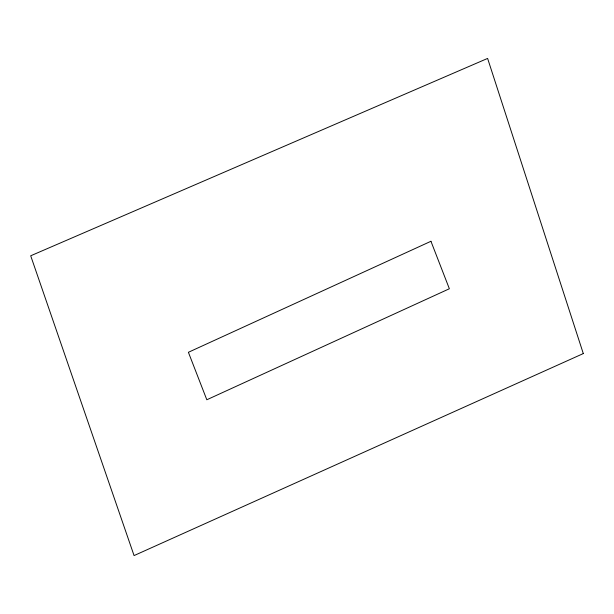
<?xml version="1.0" encoding="UTF-8"?>
<svg xmlns="http://www.w3.org/2000/svg" width="614" height="614" viewBox="0 0 614 614"><rect width="100%" height="100%" fill="white"/><g stroke="black" fill="none" stroke-linecap="round" stroke-linejoin="round"><path stroke-width="0.92" d="M430.944 241.279L188.398 352.29L206.818 399.768L449.364 288.757L430.944 241.279M583.3 353.572L134.067 555.578L30.7 255.785L487.608 58.422L583.3 353.572"/></g></svg>
